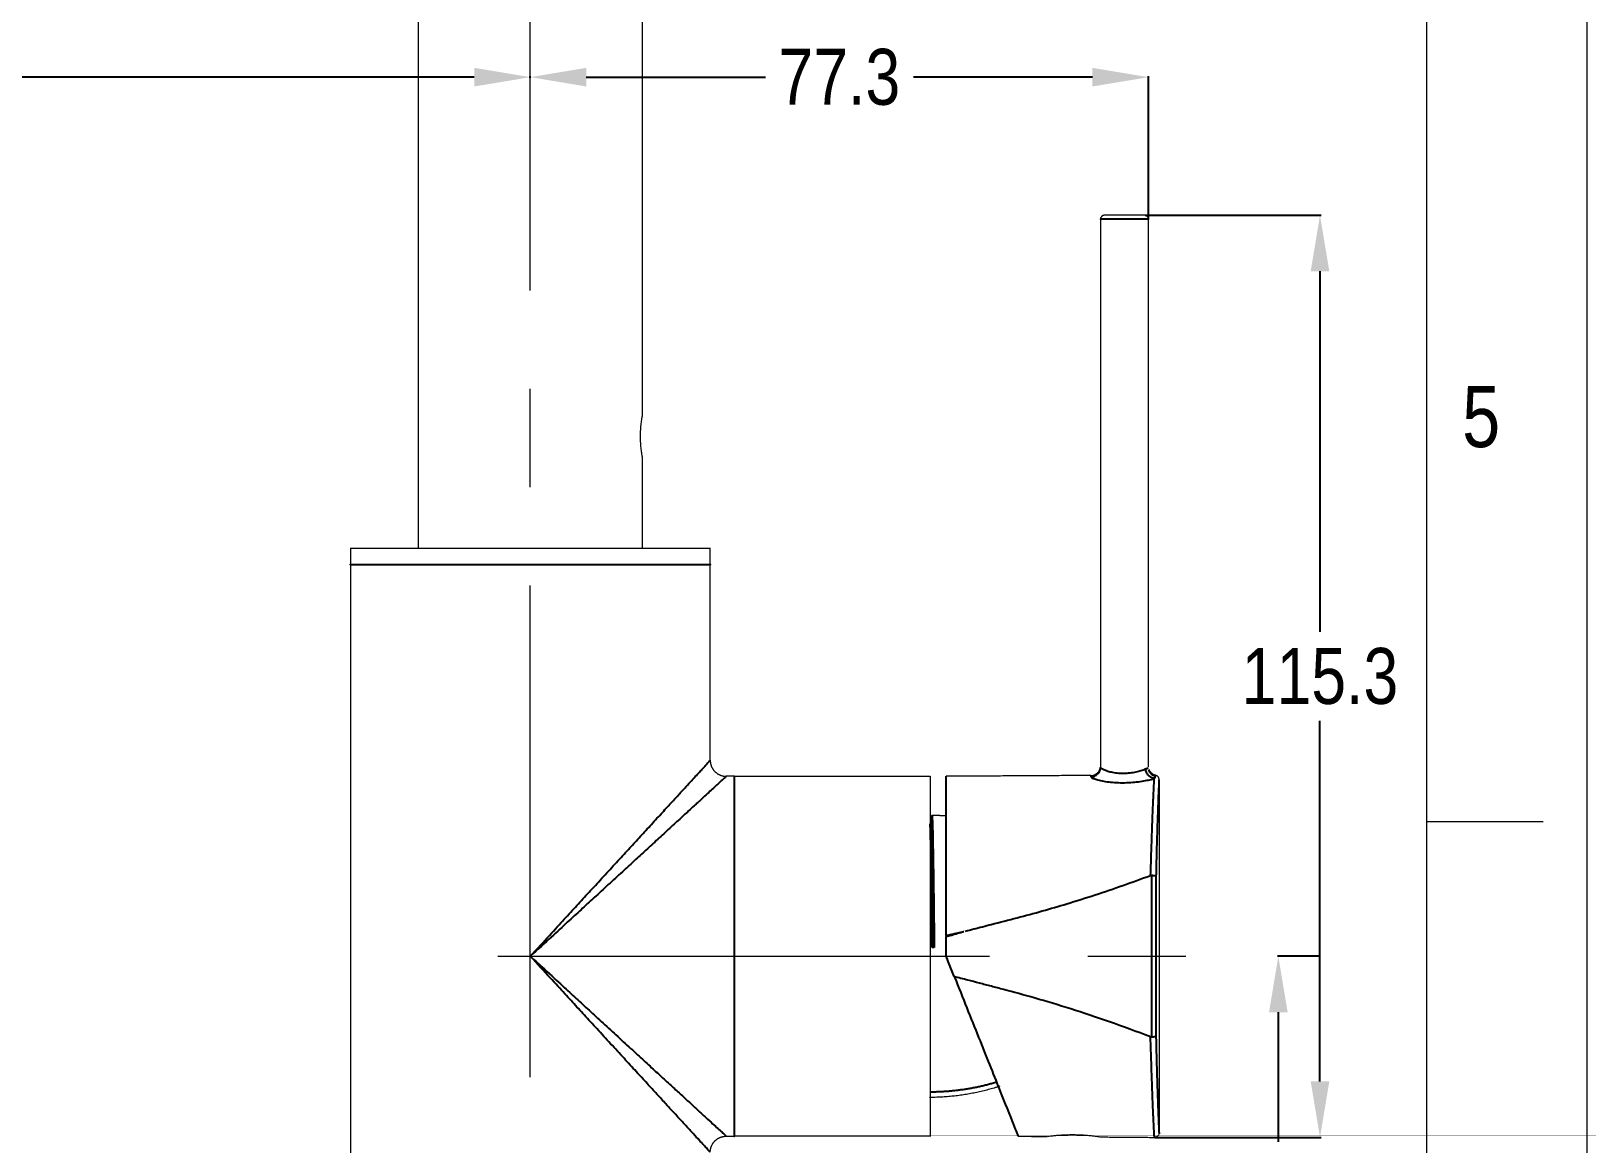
# Model space of a CAD drawing. Header units: inches. Extents: x 5272 to 5866, y 423 to 1263.
# Drawn here: x 5671.7 to 5866.3, y 702.2 to 841.4 of the extents above; entities that cross this region are included whole.
import ezdxf

# ---------------------------------------------------------------- set-up
doc = ezdxf.new("R2010")
doc.units = ezdxf.units.IN
doc.header["$LTSCALE"] = 4.84
doc.header["$MEASUREMENT"] = 0
doc.header["$PDMODE"] = 3
doc.header["$PDSIZE"] = 0.3125
doc.linetypes.add('CENTERX2', pattern=[20.32, 12.7, -2.54, 2.54, -2.54])
doc.layers.get('0').update_dxf_attribs({"linetype": 'CONTINUOUS', "lineweight": 13})
doc.layers.get('Defpoints').update_dxf_attribs({"color": 3, "linetype": 'CONTINUOUS'})
doc.layers.add('CENTER', color=1, linetype='CENTERX2', lineweight=15)
doc.layers.add('DIM', color=3, linetype='CONTINUOUS', lineweight=9)
doc.styles.get("Standard").update_dxf_attribs({"font": 'arial.ttf', "width": 0.8})
doc.dimstyles.get("Standard").update_dxf_attribs({"dimtxt": 7, "dimasz": 7, "dimexe": 0.125, "dimexo": 0.0625, "dimgap": 0.09, "dimtad": 0, "dimtih": 1, "dimtoh": 1, "dimdec": 1, "dimzin": 4, "dimdsep": 46, "dimtxsty": 'Standard', "dimcen": 0.09, "dimclrd": 3, "dimclre": 3, "dimclrt": 4, "dimadec": 0, "dimazin": 0, "dimtp": 0.01, "dimtm": 0.01, "dimtfac": 1, "dimtdec": 1, "dimtofl": 0, "dimtmove": 0, "dimatfit": 3, "dimfxl": 1, "dimtolj": 1, "dimtzin": 4, "dimarcsym": 0})

# ---------------------------------------------------------------- blocks, each defined once
blk = doc.blocks.new('*D14')
at = {"layer": 'Defpoints', "color": 0, "transparency": 16777216}
for p in [(5512.74, 887.88), (5495.02, 668.18), (5708.28, 668.18)]:
    blk.add_point(p, dxfattribs=at)
at = {"layer": 'DIM', "color": 3, "lineweight": -2, "transparency": 16777216}
for p, q in [((5512.68, 887.88), (5494.9, 887.88)), ((5495.02, 880.88), (5495.02, 783.6)), ((5495.02, 675.18), (5495.02, 772.46)), ((5708.22, 668.18), (5494.9, 668.18))]:
    blk.add_line(p, q, dxfattribs=at)
at = {"layer": 'DIM', "color": 3, "transparency": 16777216}
for points in [[(5493.86, 880.88), (5496.19, 880.88), (5495.02, 887.88)], [(5493.86, 675.18), (5496.19, 675.18), (5495.02, 668.18)]]:
    blk.add_solid(points, dxfattribs=at)
at = {"layer": 'DIM', "color": 4, "transparency": 16777216, "insert": (5495.02, 778.03), "char_height": 7, "attachment_point": 5}
blk.add_mtext('\\A1;219.7', dxfattribs=at)
blk = doc.blocks.new('*D15')
at = {"layer": 'Defpoints', "color": 0, "transparency": 16777216}
for p in [(5512.74, 887.88), (5734.13, 835.59), (5734.13, 835.47)]:
    blk.add_point(p, dxfattribs=at)
at = {"layer": 'DIM', "color": 3, "lineweight": -2, "transparency": 16777216}
for p, q in [((5512.74, 887.82), (5512.74, 835.47)), ((5519.74, 835.59), (5611.95, 835.59)), ((5727.13, 835.59), (5634.92, 835.59)), ((5734.13, 835.53), (5734.13, 835.72))]:
    blk.add_line(p, q, dxfattribs=at)
at = {"layer": 'DIM', "color": 3, "transparency": 16777216}
for points in [[(5519.74, 836.76), (5519.74, 834.43), (5512.74, 835.59)], [(5727.13, 836.76), (5727.13, 834.43), (5734.13, 835.59)]]:
    blk.add_solid(points, dxfattribs=at)
at = {"layer": 'DIM', "color": 4, "transparency": 16777216, "insert": (5623.44, 835.59), "char_height": 7, "attachment_point": 5}
blk.add_mtext('\\A1;221.4', dxfattribs=at)
blk = doc.blocks.new('*D16')
at = {"layer": 'Defpoints', "color": 0, "transparency": 16777216}
for p in [(5734.13, 835.59), (5811.43, 835.59), (5811.43, 817.83)]:
    blk.add_point(p, dxfattribs=at)
at = {"layer": 'DIM', "color": 3, "lineweight": -2, "transparency": 16777216}
for p, q in [((5734.13, 835.66), (5734.13, 835.72)), ((5741.13, 835.59), (5763.53, 835.59)), ((5804.43, 835.59), (5782.03, 835.59)), ((5811.43, 817.89), (5811.43, 835.72))]:
    blk.add_line(p, q, dxfattribs=at)
at = {"layer": 'DIM', "color": 3, "transparency": 16777216}
for points in [[(5741.13, 836.76), (5741.13, 834.43), (5734.13, 835.59)], [(5804.43, 836.76), (5804.43, 834.43), (5811.43, 835.59)]]:
    blk.add_solid(points, dxfattribs=at)
at = {"layer": 'DIM', "color": 4, "transparency": 16777216, "insert": (5772.78, 835.59), "char_height": 7, "attachment_point": 5}
blk.add_mtext('\\A1;77.3', dxfattribs=at)
blk = doc.blocks.new('*D17')
at = {"layer": 'Defpoints', "color": 0, "transparency": 16777216}
for p in [(5810.93, 818.33), (5832.88, 818.33), (5812.18, 703.03)]:
    blk.add_point(p, dxfattribs=at)
at = {"layer": 'DIM', "color": 3, "lineweight": -2, "transparency": 16777216}
for p, q in [((5811, 818.33), (5833.01, 818.33)), ((5832.88, 811.33), (5832.88, 766.26)), ((5832.88, 710.03), (5832.88, 755.1)), ((5812.24, 703.03), (5833.01, 703.03))]:
    blk.add_line(p, q, dxfattribs=at)
at = {"layer": 'DIM', "color": 3, "transparency": 16777216}
for points in [[(5831.72, 811.33), (5834.05, 811.33), (5832.88, 818.33)], [(5831.72, 710.03), (5834.05, 710.03), (5832.88, 703.03)]]:
    blk.add_solid(points, dxfattribs=at)
at = {"layer": 'DIM', "color": 4, "transparency": 16777216, "insert": (5832.88, 760.68), "char_height": 7, "attachment_point": 5}
blk.add_mtext('\\A1;115.3', dxfattribs=at)
blk = doc.blocks.new('*D18')
at = {"layer": 'Defpoints', "color": 0, "transparency": 16777216}
for p in [(5832.88, 725.68), (5759.98, 668.18), (5827.67, 668.18)]:
    blk.add_point(p, dxfattribs=at)
at = {"layer": 'DIM', "color": 3, "lineweight": -2, "transparency": 16777216}
for p, q in [((5832.82, 725.68), (5827.55, 725.68)), ((5827.67, 718.68), (5827.67, 702.49)), ((5827.67, 675.18), (5827.67, 691.37)), ((5760.05, 668.18), (5827.8, 668.18))]:
    blk.add_line(p, q, dxfattribs=at)
at = {"layer": 'DIM', "color": 3, "transparency": 16777216}
for points in [[(5826.51, 718.68), (5828.84, 718.68), (5827.67, 725.68)], [(5826.51, 675.18), (5828.84, 675.18), (5827.67, 668.18)]]:
    blk.add_solid(points, dxfattribs=at)
at = {"layer": 'DIM', "color": 4, "transparency": 16777216, "insert": (5827.67, 696.93), "char_height": 7, "attachment_point": 5}
blk.add_mtext('\\A1;57.5', dxfattribs=at)

msp = doc.modelspace()

# ---------------------------------------------------------------- linework, layer by layer
at = {"color": 7, "linetype": 'Continuous'}
for p, q in [((5866.256, 1262.514), (5866.256, 422.514)), ((5846.256, 442.514), (5846.256, 1242.514)), ((5846.256, 742.514), (5860.792, 742.514))]:
    msp.add_line(p, q, dxfattribs=at)
for points, degree in [([(5720.133, 776.678), (5720.133, 870.619), (5720.133, 964.56)], 2), ([(5748.133, 964.56), (5748.133, 878.869), (5748.133, 793.178)], 2), ([(5805.433, 817.828), (5805.433, 783.572), (5805.433, 749.316)], 2), ([(5811.433, 749.316), (5811.433, 783.572), (5811.433, 817.828)], 2), ([(5748.133, 788.178), (5748.133, 788.178), (5748.114, 788.277), (5748.042, 788.72), (5747.96, 789.401), (5747.906, 790.232), (5747.906, 791.124), (5747.96, 791.954), (5748.042, 792.636), (5748.115, 793.079), (5748.133, 793.178), (5748.133, 793.178)], 3), ([(5748.133, 788.178), (5748.133, 782.428), (5748.133, 776.678)], 2), ([(5711.633, 776.678), (5711.633, 775.678), (5711.633, 774.678)], 2), ([(5756.633, 774.678), (5756.633, 775.678), (5756.633, 776.678)], 2), ([(5711.633, 774.678), (5711.633, 725.928), (5711.633, 677.178)], 2), ([(5756.633, 750.178), (5756.633, 762.428), (5756.633, 774.678)], 2), ([(5759.633, 748.178), (5759.133, 748.178), (5758.633, 748.178)], 2), ([(5759.633, 748.178), (5771.883, 748.178), (5784.133, 748.178)], 2), ([(5804.24, 748.28), (5795.186, 748.229), (5786.133, 748.178)], 2), ([(5812.783, 747.725), (5812.783, 747.796), (5812.757, 747.949), (5812.618, 748.164), (5812.475, 748.255), (5812.4, 748.284)], 3), ([(5812.783, 747.725), (5812.783, 725.679), (5812.783, 703.633)], 2), ([(5784.113, 743.261), (5784.147, 743.201), (5784.182, 743.141), (5784.216, 743.082)], 3), ([(5784.209, 743.082), (5784.255, 743.162), (5784.301, 743.242), (5784.348, 743.323)], 3), ([(5758.633, 703.178), (5759.133, 703.178), (5759.633, 703.178)], 2), ([(5784.133, 703.178), (5771.883, 703.178), (5759.633, 703.178)], 2), ([(5795.133, 703.178), (5796.933, 703.163), (5798.733, 703.147)], 2), ([(5798.805, 703.158), (5798.853, 703.164), (5798.997, 703.184), (5799.348, 703.228), (5799.813, 703.278), (5800.383, 703.326), (5801.025, 703.361), (5801.733, 703.379), (5802.449, 703.373), (5803.161, 703.344), (5803.814, 703.298), (5804.399, 703.241), (5804.885, 703.183), (5805.254, 703.132), (5805.406, 703.109), (5805.456, 703.101)], 3), ([(5805.533, 703.089), (5808.855, 703.061), (5812.178, 703.033)], 2)]:
    msp.add_open_spline(points, degree=degree)
at = {"lineweight": -3}
for points, weights in [([(5808.433, 817.828), (5805.433, 817.828), (5805.433, 817.828)], [1, 0.707106781187, 1]), ([(5811.433, 817.828), (5811.433, 817.828), (5808.433, 817.828)], [1, 0.707106781187, 1]), ([(5786.133, 728.272), (5787.246, 728.517), (5788.356, 728.773)], [1, 0.999980728825, 1]), ([(5786.133, 728.269), (5786.133, 728.207), (5786.133, 728.146)], [0.955020396918, 0.955971197437, 0.95693090747]), ([(5784.649, 726.771), (5784.511, 726.771), (5784.374, 726.771)], [1, 0.999988240713, 1]), ([(5792.445, 709.922), (5788.408, 708.716), (5784.181, 708.694)], [0.998917891938, 0.988335176291, 0.999593251581])]:
    msp.add_rational_spline(points, weights, degree=2, dxfattribs=at)
for points, weights, degree in [([(5805.933, 818.328), (5805.433, 818.328), (5805.433, 817.828)], [1, 0.707106781187, 1], 2), ([(5808.433, 818.328), (5805.933, 818.328), (5805.933, 818.328)], [1, 0.707106781187, 1], 2), ([(5810.933, 818.328), (5810.933, 818.328), (5808.433, 818.328)], [1, 0.707106781187, 1], 2), ([(5811.433, 817.828), (5811.433, 818.328), (5810.933, 818.328)], [1, 0.707106781187, 1], 2), ([(5784.377, 743.326), (5784.964, 743.319), (5785.551, 743.293), (5786.137, 743.25)], [1.06509844423, 1.06349211402, 1.06222905746, 1.06130927455], 3), ([(5792.833, 709.428), (5789.985, 708.498), (5787.028, 708.028), (5784.033, 708.028)], [1.06608109397, 1.05725416023, 1.05725416023, 1.06608109397], 3)]:
    msp.add_rational_spline(points, weights, degree=degree)
for points, weights, knots in [([(5756.633, 776.678), (5756.633, 776.678), (5734.133, 776.678), (5711.633, 776.678), (5711.633, 776.678)], [1, 0.707106781187, 1, 0.707106781187, 1], [-70.6858347, -70.6858347, -70.6858347, -35.3429174, -35.3429174, 0, 0, 0]), ([(5756.633, 750.178), (5756.633, 749.349), (5757.218, 748.764), (5757.804, 748.178), (5758.633, 748.178)], [1, 0.923879475657, 1, 0.923879475657, 1], [0, 0, 0, 1.570798, 1.570798, 3.141596, 3.141596, 3.141596]), ([(5784.133, 748.178), (5784.133, 748.178), (5784.133, 725.678), (5784.133, 703.178), (5784.133, 703.178)], [1, 0.707106781187, 1, 0.707106781187, 1], [0, 0, 0, 35.3429174, 35.3429174, 70.6858347, 70.6858347, 70.6858347]), ([(5756.633, 701.178), (5756.633, 702.006), (5757.218, 702.592), (5757.804, 703.178), (5758.633, 703.178)], [1, 0.923878403172, 1, 0.923878403172, 1], [-3.1416026, -3.1416026, -3.1416026, -1.5708013, -1.5708013, 0, 0, 0])]:
    msp.add_rational_spline(points, weights, degree=2, knots=knots)
for points in [[(5711.633, 774.678), (5711.633, 774.678), (5734.133, 774.678), (5756.633, 774.678), (5756.633, 774.678)], [(5759.633, 748.178), (5759.633, 748.178), (5759.633, 725.678), (5759.633, 703.178), (5759.633, 703.178)]]:
    msp.add_rational_spline(points, [1, 0.707106781187, 1, 0.707106781187, 1], degree=2, knots=[-70.6858347, -70.6858347, -70.6858347, -35.3429174, -35.3429174, 0, 0, 0], dxfattribs=at)
for points, degree in [([(5734.133, 725.678), (5735.018, 726.642), (5736.627, 728.393), (5738.426, 730.353), (5739.958, 732.021), (5741.456, 733.653), (5743.092, 735.433), (5744.712, 737.198), (5746.254, 738.877), (5747.563, 740.302), (5748.93, 741.79), (5750.329, 743.314), (5751.622, 744.722), (5752.725, 745.923), (5753.609, 746.885), (5754.331, 747.671), (5754.922, 748.315), (5755.395, 748.83), (5755.751, 749.218), (5756.058, 749.552), (5756.317, 749.834), (5756.502, 750.036), (5756.574, 750.114), (5756.598, 750.14)], 3), ([(5811.084, 749.097), (5810.96, 749.037), (5810.652, 748.91), (5810.039, 748.731), (5809.313, 748.591), (5808.514, 748.52), (5807.704, 748.535), (5806.952, 748.635), (5806.312, 748.794), (5805.822, 748.982), (5805.507, 749.168), (5805.433, 749.272), (5805.433, 749.316)], 3), ([(5811.084, 749.097), (5811.155, 749.129), (5811.281, 749.187), (5811.363, 749.226), (5811.391, 749.247)], 3), ([(5758.595, 748.143), (5758.569, 748.12), (5758.491, 748.047), (5758.289, 747.862), (5758.007, 747.603), (5757.673, 747.297), (5757.285, 746.94), (5756.77, 746.467), (5756.126, 745.876), (5755.34, 745.154), (5754.378, 744.27), (5753.177, 743.167), (5751.769, 741.874), (5750.245, 740.475), (5748.756, 739.108), (5747.332, 737.799), (5745.653, 736.258), (5743.888, 734.637), (5742.107, 733.002), (5740.476, 731.503), (5738.808, 729.972), (5736.848, 728.172), (5735.097, 726.564), (5734.133, 725.678)], 3), ([(5786.133, 728.272), (5786.133, 730.982), (5786.133, 736.286), (5786.133, 742.855), (5786.133, 747.174), (5786.133, 748.178), (5786.133, 748.178)], 3), ([(5804.24, 748.28), (5804.24, 748.28), (5804.24, 748.228), (5804.241, 748.124)], 3), ([(5804.241, 748.124), (5804.241, 748.088), (5804.319, 748.003), (5804.671, 747.847), (5805.246, 747.682), (5806.012, 747.53), (5806.923, 747.418), (5807.927, 747.366), (5808.962, 747.383), (5809.964, 747.464), (5810.869, 747.596), (5811.627, 747.755), (5812.006, 747.864), (5812.159, 747.915)], 3), ([(5811.691, 735.787), (5811.736, 736.862), (5811.797, 738.924), (5811.89, 741.618), (5811.973, 743.906), (5812.055, 745.747), (5812.12, 747.113), (5812.149, 747.702), (5812.159, 747.915)], 3), ([(5812.159, 747.915), (5812.267, 748.019), (5812.327, 748.092), (5812.329, 748.161)], 3), ([(5812.329, 748.161), (5812.331, 748.257), (5812.333, 748.306), (5812.333, 748.306)], 3), ([(5812.408, 735.639), (5812.431, 736.699), (5812.479, 738.699), (5812.554, 741.351), (5812.628, 743.607), (5812.693, 745.426), (5812.743, 746.742), (5812.775, 747.544), (5812.783, 747.723), (5812.783, 747.725)], 3), ([(5784.513, 726.756), (5784.503, 727.568), (5784.485, 729.185), (5784.457, 731.542), (5784.429, 733.784), (5784.401, 735.866), (5784.373, 737.748), (5784.345, 739.394), (5784.317, 740.77), (5784.289, 741.85), (5784.262, 742.613), (5784.243, 742.9), (5784.234, 742.986)], 3), ([(5801.216, 732.241), (5802.4, 732.601), (5804.752, 733.343), (5808.244, 734.529), (5810.545, 735.361), (5811.691, 735.787)], 3), ([(5811.809, 735.809), (5811.884, 735.808), (5812.035, 735.798), (5812.231, 735.761), (5812.323, 735.725), (5812.355, 735.704)], 3), ([(5811.809, 735.809), (5811.809, 725.686), (5811.809, 715.564)], 2), ([(5812.408, 715.734), (5812.408, 725.687), (5812.408, 735.639)], 2), ([(5791.781, 729.659), (5792.87, 729.936), (5795.021, 730.484), (5798.17, 731.339), (5800.209, 731.935), (5801.216, 732.241)], 3), ([(5788.517, 728.813), (5788.87, 728.908), (5789.584, 729.097), (5790.673, 729.376), (5791.409, 729.565), (5791.781, 729.659)], 3), ([(5786.133, 725.678), (5786.133, 725.953), (5786.133, 726.503), (5786.131, 727.336), (5786.136, 727.87), (5786.136, 728.146)], 3), ([(5786.136, 728.146), (5786.359, 728.199), (5786.816, 728.33), (5787.552, 728.547), (5788.082, 728.698), (5788.356, 728.773)], 3), ([(5756.633, 701.178), (5756.633, 701.178), (5756.536, 701.283), (5756.164, 701.689), (5755.681, 702.214), (5755.103, 702.844), (5754.304, 703.714), (5753.378, 704.721), (5752.435, 705.748), (5751.495, 706.772), (5750.413, 707.951), (5749.222, 709.247), (5747.915, 710.671), (5746.478, 712.235), (5744.824, 714.036), (5743.107, 715.906), (5741.432, 717.729), (5739.968, 719.324), (5738.488, 720.935), (5736.714, 722.867), (5735.056, 724.672), (5734.133, 725.678)], 3), ([(5734.133, 725.678), (5735.138, 724.754), (5736.944, 723.096), (5738.875, 721.323), (5740.486, 719.843), (5742.081, 718.378), (5743.905, 716.703), (5745.774, 714.987), (5747.576, 713.332), (5749.14, 711.896), (5750.564, 710.588), (5751.86, 709.398), (5753.039, 708.315), (5754.062, 707.375), (5755.089, 706.432), (5756.096, 705.507), (5756.967, 704.708), (5757.597, 704.129), (5758.122, 703.647), (5758.527, 703.275), (5758.633, 703.178), (5758.633, 703.178)], 3), ([(5787.15, 723.135), (5787.037, 723.418), (5786.811, 723.983), (5786.472, 724.83), (5786.246, 725.395), (5786.133, 725.678)], 3), ([(5793.312, 721.52), (5792.799, 721.657), (5791.783, 721.925), (5790.291, 722.315), (5789.317, 722.568), (5788.836, 722.694)], 3), ([(5811.686, 715.587), (5809.932, 716.27), (5806.519, 717.52), (5801.636, 719.141), (5797.154, 720.49), (5794.536, 721.196), (5793.312, 721.52)], 3), ([(5812.178, 703.033), (5812.178, 703.033), (5812.167, 703.207), (5812.124, 703.994), (5812.058, 705.312), (5811.972, 707.168), (5811.888, 709.511), (5811.793, 712.299), (5811.732, 714.457), (5811.686, 715.587)], 3), ([(5812.355, 715.669), (5812.323, 715.648), (5812.232, 715.612), (5812.035, 715.574), (5811.885, 715.565), (5811.809, 715.564)], 3), ([(5812.783, 703.633), (5812.783, 703.588), (5812.778, 703.542), (5812.767, 703.495)], 3)]:
    msp.add_open_spline(points, degree=degree, dxfattribs=at)
for points, knots in [([(5804.24, 748.28), (5804.522, 748.282), (5805.134, 748.507), (5805.389, 749.088), (5805.422, 749.334)], [-1.9891131, -1.9891131, -1.9891131, -1.9891131, -0.9945565, -0.1674038, -0.1674038, -0.1674038, -0.1674038]), ([(5812.333, 748.306), (5812.208, 748.338), (5811.962, 748.447), (5811.714, 748.674), (5811.599, 748.853), (5811.563, 748.924)], [0, 0, 0, 0, 0.3999341, 0.7998681, 1.0397524, 1.0397524, 1.0397524, 1.0397524]), ([(5812.74, 703.411), (5812.71, 703.336), (5812.618, 703.193), (5812.402, 703.057), (5812.249, 703.032), (5812.178, 703.033)], [0.24120902, 0.24120902, 0.24120902, 0.24120902, 0.48241803, 0.72362705, 0.96438021, 0.96438021, 0.96438021, 0.96438021])]:
    msp.add_open_spline(points, degree=3, knots=knots)
for points, knots in [([(5804.286, 748.125), (5804.414, 748.131), (5804.7, 748.187), (5805.038, 748.405), (5805.246, 748.662), (5805.385, 748.932), (5805.426, 749.139), (5805.432, 749.264)], [0.0504537, 0.0504537, 0.0504537, 0.0504537, 0.4731182, 0.9486314, 1.186388, 1.4241446, 1.8405663, 1.8405663, 1.8405663, 1.8405663]), ([(5812.159, 747.915), (5812.039, 747.925), (5811.779, 747.992), (5811.473, 748.222), (5811.284, 748.471), (5811.143, 748.746), (5811.094, 748.962), (5811.084, 749.097)], [-1.8187097, -1.8187097, -1.8187097, -1.8187097, -1.3655471, -0.9100906, -0.6823624, -0.4546341, 0, 0, 0, 0]), ([(5812.329, 748.161), (5812.092, 748.223), (5811.702, 748.465), (5811.514, 748.863), (5811.474, 749.014)], [-1.6413493, -1.6413493, -1.6413493, -1.6413493, -0.8206747, -0.3304663, -0.3304663, -0.3304663, -0.3304663]), ([(5784.351, 743.326), (5784.361, 743.326), (5784.379, 743.213), (5784.405, 742.725), (5784.433, 741.91), (5784.46, 740.778), (5784.487, 739.357), (5784.514, 737.705), (5784.541, 735.825), (5784.568, 733.732), (5784.595, 731.492), (5784.622, 729.169), (5784.64, 727.572), (5784.649, 726.771)], [-26.6946525, -26.6946525, -26.6946525, -26.6946525, -24.2778041, -21.8500237, -19.4222433, -16.9944629, -14.5666825, -12.1389021, -9.7111216, -7.2833412, -4.8555608, -2.4277804, 0, 0, 0, 0]), ([(5784.374, 726.771), (5784.365, 727.539), (5784.348, 729.068), (5784.322, 731.297), (5784.295, 733.454), (5784.269, 735.482), (5784.243, 737.323), (5784.217, 738.956), (5784.19, 740.382), (5784.166, 741.475), (5784.15, 742.025), (5784.143, 742.237)], [-30.2246964, -30.2246964, -30.2246964, -30.2246964, -27.8997197, -25.5747431, -23.2497665, -20.9247898, -18.5998132, -16.2748365, -13.9498599, -11.6248832, -9.7910316, -9.7910316, -9.7910316, -9.7910316]), ([(5788.836, 722.694), (5788.551, 722.768), (5787.985, 722.914), (5787.427, 723.061), (5787.15, 723.135)], [-1.7430283, -1.7430283, -1.7430283, -1.7430283, -0.8715269, 0, 0, 0, 0]), ([(5787.17, 723.084), (5788.214, 720.475), (5790.267, 715.341), (5792.891, 708.781), (5794.698, 704.264), (5795.133, 703.178), (5795.133, 703.178)], [0, 0, 0, 0, 8.5994051, 17.2038316, 25.8082581, 34.4126845, 34.4126845, 34.4126845, 34.4126845]), ([(5812.783, 703.633), (5812.783, 703.633), (5812.777, 703.774), (5812.751, 704.404), (5812.718, 705.27), (5812.685, 706.162), (5812.658, 706.932), (5812.628, 707.792), (5812.586, 709.049), (5812.542, 710.472), (5812.497, 712.064), (5812.464, 713.327), (5812.434, 714.554), (5812.416, 715.369), (5812.408, 715.734)], [-26.0415575, -26.0415575, -26.0415575, -26.0415575, -22.7427905, -19.4440235, -16.1452565, -14.495873, -12.8464895, -11.197106, -9.5477225, -6.2489555, -4.599572, -2.9501885, -1.300805, 0, 0, 0, 0])]:
    msp.add_open_spline(points, degree=3, knots=knots, dxfattribs=at)
at = {"layer": 'CENTER'}
for p, q in [((5734.133, 513.865), (5734.133, 964.56)), ((5730.067, 725.678), (5828.472, 725.678))]:
    msp.add_line(p, q, dxfattribs=at)

# ---------------------------------------------------------------- texts
at = {"insert": (5853.04, 793.094), "char_height": 7.624, "attachment_point": 5}
msp.add_mtext_dynamic_manual_height_columns('5', width=50, gutter_width=12.5, heights=[0], dxfattribs=at)

# ---------------------------------------------------------------- dimensions: what is measured, and where the dimension line sits
at = {"layer": 'DIM'}
for base, p1, p2, picture, middle in [((5495.023, 668.178), (5512.741, 887.882), (5708.283, 668.178), '*D14', (5495.023, 778.03)), ((5832.883, 818.328), (5812.178, 703.033), (5810.933, 818.328), '*D17', (5832.883, 760.68)), ((5827.672, 668.178), (5832.883, 725.678), (5759.983, 668.178), '*D18', (5827.672, 696.928))]:
    dim = msp.add_linear_dim(base=base, p1=p1, p2=p2, angle=90, dimstyle='Standard', override={"dimgap": 2}, dxfattribs=at)
    dim.commit()
    dim.dimension.update_dxf_attribs({"geometry": picture, "text_midpoint": middle})
for base, p1, p2, picture, middle in [((5734.133, 835.593), (5512.741, 887.882), (5734.133, 835.468), '*D15', (5623.437, 835.593)), ((5811.433, 835.593), (5734.133, 835.593), (5811.433, 817.828), '*D16', (5772.783, 835.593))]:
    dim = msp.add_linear_dim(base=base, p1=p1, p2=p2, dimstyle='Standard', override={"dimgap": 2}, dxfattribs=at)
    dim.commit()
    dim.dimension.update_dxf_attribs({"geometry": picture, "text_midpoint": middle})

doc.saveas('drawing.dxf')
